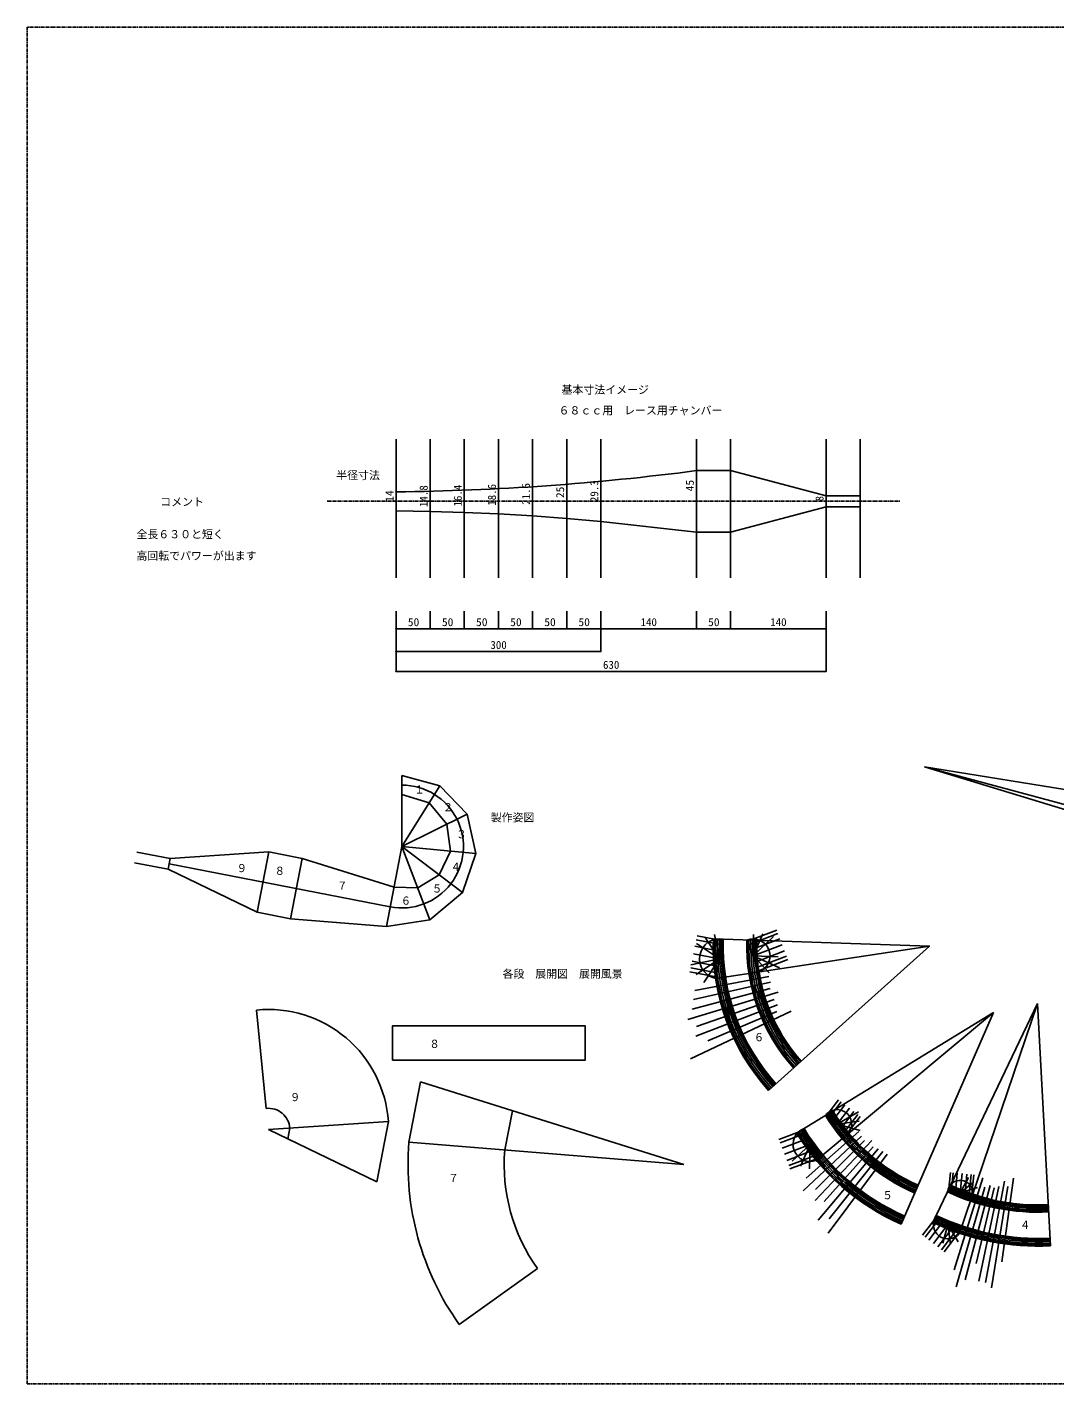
# Model space of a CAD drawing. Units: millimetres, scale not verified. Extents: x -4768 to -2336, y -3247 to -1259.
# Drawn here: x -4768 to -3262, y -3247 to -1259 of the extents above; entities that cross this region are included whole.
import ezdxf
from ezdxf.enums import TextEntityAlignment as Align

# ---------------------------------------------------------------- set-up
doc = ezdxf.new("R2010")
doc.units = ezdxf.units.MM
doc.header["$PDMODE"] = 32
doc.header["$PDSIZE"] = 0.5
doc.linetypes.add('CHAIN1', pattern=[8, 5, -1, 1, -1])
doc.layers.add('0-0', color=7, linetype='Continuous')
doc.styles.add('ＭＳ ゴシック', font='')
doc.styles.get('ＭＳ ゴシック').set_extended_font_data('MS Gothic')

msp = doc.modelspace()

# ---------------------------------------------------------------- linework, layer by layer
at = {"layer": '0-0'}
for p, q in [((-4227.799, -1862.386), (-4227.799, -2065.536)), ((-4177.799, -1862.386), (-4177.799, -2065.536)), ((-4127.799, -1862.386), (-4127.799, -2065.536)), ((-4077.799, -1862.386), (-4077.799, -2065.536)), ((-4027.799, -1862.386), (-4027.799, -2065.536)), ((-3977.799, -1862.386), (-3977.799, -2065.536)), ((-3927.799, -1862.386), (-3927.799, -2065.536)), ((-3787.799, -1862.386), (-3787.799, -2065.536)), ((-3737.799, -1862.386), (-3737.799, -2065.536)), ((-3597.799, -1862.386), (-3597.799, -2065.536)), ((-3547.799, -1862.386), (-3547.799, -2065.536)), ((-3787.799, -1908.489), (-3737.799, -1908.489)), ((-3597.799, -1945.488), (-3737.799, -1908.489)), ((-3597.799, -1945.488), (-3547.799, -1945.488)), ((-3597.799, -1961.488), (-3737.799, -1998.488)), ((-3597.799, -1961.488), (-3547.799, -1961.488)), ((-3787.799, -1998.488), (-3737.799, -1998.488)), ((-3453.258, -2342.579), (-2589.564, -2576.363)), ((-3453.258, -2342.579), (-2597.481, -2603.862)), ((-3453.258, -2342.579), (-2569.97, -2485.493)), ((-4219.116, -2459.388), (-4219.116, -2355.388)), ((-4219.116, -2459.388), (-4163.842, -2370.349)), ((-4219.116, -2459.388), (-4123.761, -2412.182)), ((-4219.116, -2459.388), (-4111.014, -2469.783)), ((-4219.116, -2459.388), (-4130.448, -2526.993)), ((-4561.744, -2492.706), (-4610.828, -2483.178)), ((-4558.695, -2476.999), (-4607.779, -2467.471)), ((-4558.695, -2476.999), (-4561.744, -2492.706)), ((-4236.267, -2547.739), (-4560.219, -2484.851)), ((-4558.695, -2476.999), (-4414.21, -2467.356)), ((-4414.209, -2467.356), (-4431.36, -2555.706)), ((-4365.126, -2476.884), (-4414.21, -2467.356)), ((-4365.126, -2476.884), (-4382.277, -2565.234)), ((-4365.126, -2476.884), (-4230.68, -2518.96)), ((-4561.744, -2492.706), (-4431.36, -2555.706)), ((-4195.986, -2520.133), (-4230.683, -2518.975)), ((-4382.276, -2565.234), (-4431.36, -2555.706)), ((-4382.276, -2565.233), (-4241.853, -2576.517)), ((-3712.946, -2598.208), (-3670.111, -2581.898)), ((-3749.956, -2603.695), (-3788.029, -2596.305)), ((-3753.903, -2624.035), (-3787.679, -2601.691)), ((-3748.745, -2597.461), (-3786.819, -2590.07)), ((-3753.903, -2624.034), (-3774.39, -2593.678)), ((-3753.903, -2624.034), (-3761.187, -2588.281)), ((-3748.32, -2595.271), (-3759.487, -2652.798)), ((-3748.32, -2595.271), (-3759.487, -2652.798)), ((-3713.623, -2596.429), (-3695.83, -2643.156)), ((-3711.017, -2603.272), (-3668.183, -2586.962)), ((-3708.131, -2610.852), (-3665.297, -2594.542)), ((-3704.727, -2619.793), (-3690.272, -2587.561)), ((-3704.727, -2619.793), (-3703.82, -2588.415)), ((-3704.727, -2619.793), (-3661.893, -2603.483)), ((-3704.726, -2619.793), (-3674.713, -2591.464)), ((-3753.903, -2624.034), (-3795.704, -2632.55)), ((-3753.903, -2624.034), (-3791.977, -2616.644)), ((-3751.767, -2613.027), (-3789.841, -2605.637)), ((-3753.904, -2624.034), (-3787.91, -2646.984)), ((-3753.904, -2624.035), (-3776.897, -2658.792)), ((-3446.246, -2605.354), (-3759.487, -2652.798)), ((-3704.727, -2619.793), (-3665.901, -2637.205)), ((-3704.727, -2619.793), (-3667.722, -2620.862)), ((-3704.726, -2619.793), (-3681.311, -2644.601)), ((-3701.322, -2628.734), (-3658.488, -2612.424)), ((-3698.436, -2636.313), (-3655.602, -2620.004)), ((-3759.062, -2650.608), (-3797.136, -2643.217)), ((-3757.852, -2644.373), (-3795.925, -2636.982)), ((-3756.04, -2635.042), (-3794.114, -2627.651)), ((-3696.508, -2641.378), (-3653.674, -2625.068)), ((-3679.087, -2658.135), (-3792.022, -2683.735)), ((-3681.349, -2649.745), (-3789.975, -2670.255)), ((-3667.968, -2672.853), (-3800.288, -2713.134)), ((-3679.846, -2667.3), (-3794.122, -2697.604)), ((-3673.552, -2683.673), (-3787.575, -2722.96)), ((-4417.904, -2843.189), (-4432.428, -2699.112)), ((-3648.851, -2700.912), (-3796.299, -2770.455)), ((-3668.91, -2691.234), (-3788.373, -2737.309)), ((-3669.821, -2701.045), (-3770.905, -2744.308)), ((-3352.641, -2702.657), (-3640.952, -2879.386)), ((-3352.641, -2702.657), (-3612.213, -2919.403)), ((-3352.641, -2702.657), (-3487.685, -3012.689)), ((-3287.722, -2689.68), (-3441.081, -3010.251)), ((-3287.722, -2689.68), (-3402.025, -3026.161)), ((-3269.102, -3044.558), (-3287.722, -2689.68)), ((-4191.841, -2804.497), (-4208.992, -2892.847)), ((-4191.841, -2804.497), (-3806.083, -2925.222)), ((-3597.362, -2854.456), (-3579.287, -2830.749)), ((-3593.655, -2857.282), (-3575.58, -2833.575)), ((-3588.109, -2861.511), (-3570.033, -2837.804)), ((-3581.566, -2866.5), (-3563.49, -2842.793)), ((-4414.764, -2874.34), (-4239.039, -2862.612)), ((-4239.039, -2862.612), (-4256.19, -2950.963)), ((-4068.568, -2904.129), (-4057.395, -2846.572)), ((-3581.566, -2866.5), (-3550.051, -2848.175)), ((-3581.566, -2866.5), (-3549.184, -2862.135)), ((-3575.023, -2871.488), (-3556.947, -2847.782)), ((-3569.476, -2875.717), (-3551.401, -2852.011)), ((-3565.77, -2878.543), (-3547.694, -2854.837)), ((-4414.764, -2874.34), (-4256.19, -2950.963)), ((-4383.524, -2872.255), (-4386.573, -2887.962)), ((-3629.329, -2874.455), (-3667.033, -2888.812)), ((-3627.4, -2879.52), (-3665.104, -2893.876)), ((-3549.816, -2877.255), (-3626.667, -2945.307)), ((-3581.566, -2866.5), (-3547.833, -2875.427)), ((-4208.992, -2892.845), (-3806.083, -2925.222)), ((-3624.514, -2887.099), (-3662.218, -2901.456)), ((-3621.109, -2896.04), (-3658.813, -2910.397)), ((-3621.109, -2896.04), (-3647.297, -2920.757)), ((-3621.109, -2896.04), (-3635.363, -2927.823)), ((-3545.926, -2884.084), (-3631.213, -2964.139)), ((-3621.109, -2896.04), (-3622.141, -2931.758)), ((-3530.467, -2890.128), (-3613.796, -2977.977)), ((-3541.346, -2890.376), (-3613.354, -2962.008)), ((-3521.389, -2902.61), (-3609.35, -3006.836)), ((-3528.857, -2899.572), (-3600.597, -2979.738)), ((-3617.705, -2904.981), (-3655.409, -2919.337)), ((-3614.819, -2912.56), (-3652.523, -2926.917)), ((-3612.89, -2917.625), (-3650.594, -2931.982)), ((-3508.311, -2910.463), (-3594.786, -3025.9)), ((-3514.71, -2906.407), (-3592.991, -3004.821)), ((-3418.211, -2965.526), (-3415.48, -2937.118)), ((-3414.198, -2965.912), (-3411.466, -2937.504)), ((-3414.198, -2965.912), (-3411.466, -2937.504)), ((-3408.191, -2966.49), (-3405.459, -2938.082)), ((-3408.191, -2966.49), (-3405.459, -2938.082)), ((-3401.106, -2967.172), (-3398.374, -2938.763)), ((-3394.021, -2967.853), (-3391.289, -2939.444)), ((-3388.014, -2968.43), (-3385.282, -2940.022)), ((-3384.001, -2968.816), (-3381.269, -2940.407)), ((-3367.798, -2945.167), (-3409.933, -3079.601)), ((-3365.129, -2958.885), (-3407.056, -3104.702)), ((-3401.106, -2967.172), (-3389.052, -2944.494)), ((-3401.106, -2967.172), (-3382.344, -2951.701)), ((-3401.106, -2967.172), (-3375.623, -2959.377)), ((-3357.528, -2956.115), (-3393.758, -3094.395)), ((-3351.627, -2959.571), (-3377.882, -3070.457)), ((-3344.504, -2957.722), (-3373.847, -3096.236)), ((-3336.421, -2949.893), (-3364.219, -3098.421)), ((-3331.307, -2957.596), (-3355.448, -3105.989)), ((-3323.147, -2945.641), (-3340.097, -3068.116)), ((-3419.621, -2965.391), (-3382.591, -2968.952)), ((-3434.919, -3001.081), (-3456.276, -3029.092)), ((-3431.212, -3003.908), (-3452.569, -3031.918)), ((-3425.666, -3008.136), (-3447.023, -3036.147)), ((-3419.123, -3013.125), (-3440.479, -3041.136)), ((-3412.58, -3018.114), (-3433.936, -3046.125)), ((-3407.033, -3022.343), (-3428.39, -3050.354)), ((-3419.123, -3013.125), (-3426.451, -3040.817)), ((-3419.123, -3013.125), (-3415.224, -3042.053)), ((-3419.123, -3013.125), (-3404.353, -3038.527)), ((-3403.326, -3025.169), (-3424.683, -3053.18)), ((-4135.302, -3159.739), (-4020.562, -3078.004))]:
    msp.add_line(p, q, dxfattribs=at)
at = {"layer": '0-0', "color": 4}
for p, q in [((-3787.799, -1908.489), (-3787.799, -1953.488)), ((-3977.799, -1953.488), (-3977.799, -1928.45)), ((-3927.799, -1953.488), (-3927.799, -1924.173)), ((-4227.799, -1939.489), (-4227.799, -1953.488)), ((-4177.799, -1938.656), (-4177.799, -1953.488)), ((-4127.799, -1937.137), (-4127.799, -1953.488)), ((-4027.799, -1953.488), (-4027.799, -1932.036)), ((-3597.799, -1953.488), (-3597.799, -1945.488)), ((-4227.799, -2114.395), (-4227.799, -2140.11)), ((-3597.799, -2114.395), (-3597.799, -2140.11)), ((-4227.799, -2140.11), (-4177.799, -2140.11)), ((-4227.799, -2140.11), (-4227.799, -2173.54)), ((-4227.799, -2140.11), (-4227.799, -2202.702)), ((-3927.799, -2140.11), (-3927.799, -2173.54)), ((-3597.799, -2140.11), (-3597.799, -2202.702)), ((-4227.799, -2173.54), (-3927.799, -2173.54)), ((-4227.799, -2202.702), (-3597.799, -2202.702))]:
    msp.add_line(p, q, dxfattribs=at)
at = {"layer": '0-0', "color": 4, "linetype": 'CHAIN1'}
msp.add_line((-4328.498, -1953.488), (-3488.767, -1953.488), dxfattribs=at)
at = {"layer": '0-0', "color": 6}
for p, q in [((-3678.692, -2704.84), (-3674.557, -2713.036)), ((-3670.863, -2721.44), (-3674.557, -2713.036)), ((-3598.663, -2853.464), (-3564.468, -2879.535)), ((-3630.006, -2872.676), (-3612.213, -2919.403)), ((-3561.425, -2898.632), (-3554.014, -2902.978)), ((-3602.357, -2911.174), (-3596.47, -2918.568)), ((-3596.471, -2918.567), (-3590.889, -2926.288)), ((-3419.621, -2965.391), (-3382.591, -2968.952)), ((-3386.03, -2979.075), (-3378.987, -2980.867)), ((-3378.983, -2980.868), (-3371.677, -2981.66)), ((-3371.677, -2981.66), (-3364.235, -2981.712)), ((-3491.307, -2997.346), (-3500.286, -2994.16)), ((-3482.557, -3000.917), (-3491.308, -2997.346)), ((-3436.22, -3000.089), (-3402.025, -3026.161)), ((-3286.224, -2993.486), (-3293.4, -2991.515)), ((-3278.977, -2994.709), (-3286.223, -2993.486)), ((-3271.708, -2994.897), (-3278.973, -2994.709))]:
    msp.add_line(p, q, dxfattribs=at)
at = {"layer": '0-0', "color": 4, "linetype": 'CHAIN1'}
msp.add_lwpolyline([(-4768.34, -1258.508), (-4768.34, -3246.925), (-2335.907, -3246.925), (-2335.907, -1258.508)], close=True, dxfattribs=at)
at = {"layer": '0-0', "color": 4}
for points in [[(-4077.799, -1953.488), (-4077.799, -1934.931), (-4077.799, -1953.488)], [(-4177.799, -2114.395), (-4177.799, -2140.11), (-4127.799, -2140.11)], [(-4127.799, -2114.395), (-4127.799, -2140.11), (-4077.799, -2140.11)], [(-4077.799, -2114.395), (-4077.799, -2140.11), (-4027.799, -2140.11)], [(-4027.799, -2114.395), (-4027.799, -2140.11), (-3977.799, -2140.11)], [(-3977.799, -2114.395), (-3977.799, -2140.11), (-3927.799, -2140.11)], [(-3927.799, -2114.395), (-3927.799, -2140.11), (-3787.799, -2140.11)], [(-3787.799, -2114.395), (-3787.799, -2140.11), (-3737.799, -2140.11)], [(-3737.799, -2114.395), (-3737.799, -2140.11), (-3597.799, -2140.11)]]:
    msp.add_lwpolyline(points, dxfattribs=at)
at = {"layer": '0-0'}
for points in [[(-3787.799, -1998.488), (-3927.799, -1982.804), (-3977.799, -1978.526), (-4027.799, -1974.941), (-4077.799, -1972.046), (-4127.799, -1969.839), (-4177.799, -1968.321), (-4227.799, -1967.488)], [(-4219.116, -2355.388), (-4163.842, -2370.349), (-4123.761, -2412.182), (-4111.014, -2469.783), (-4130.448, -2526.993), (-4178.194, -2566.861), (-4241.85, -2576.502)], [(-4219.116, -2383.389), (-4179.454, -2395.498), (-4153.156, -2426.735)], [(-4153.156, -2426.735), (-4148.044, -2466.223), (-4164.643, -2500.921), (-4195.986, -2520.133)], [(-4178.194, -2566.861), (-4219.116, -2459.388), (-4241.85, -2576.502)], [(-3682.095, -2816.887), (-3446.246, -2605.354), (-3762.883, -2594.785)]]:
    msp.add_lwpolyline(points, dxfattribs=at)
at = {"layer": '0-0', "color": 6}
for points in [[(-3745.08, -2650.615), (-3743.594, -2661.498), (-3742.445, -2672.497), (-3741.653, -2683.69), (-3741.109, -2695.119)], [(-3710.755, -2645.417), (-3708.409, -2654.854), (-3704.474, -2663.89), (-3699.438, -2672.496), (-3693.907, -2680.749), (-3688.419, -2688.796), (-3683.308, -2696.788), (-3678.691, -2704.841)], [(-3741.109, -2695.119), (-3740.484, -2706.735), (-3739.247, -2718.363)], [(-3739.247, -2718.362), (-3736.822, -2729.721), (-3732.788, -2740.501)], [(-3645.403, -2783.978), (-3651.193, -2776.165), (-3655.663, -2767.382), (-3659.1, -2758.022), (-3661.951, -2748.504), (-3664.669, -2739.151), (-3667.585, -2730.124), (-3670.863, -2721.439)], [(-3719.813, -2759.566), (-3727.036, -2750.47), (-3732.788, -2740.501)], [(-3703.063, -2775.787), (-3711.628, -2767.917), (-3719.814, -2759.566)], [(-3671.247, -2807.158), (-3678.7, -2799.09), (-3686.456, -2791.207), (-3694.59, -2783.476), (-3703.062, -2775.788)], [(-3574.139, -2887.611), (-3568.24, -2893.57), (-3561.424, -2898.632)], [(-3554.014, -2902.978), (-3546.379, -2906.903), (-3538.833, -2910.719), (-3531.571, -2914.674), (-3524.662, -2918.918), (-3518.094, -2923.523)], [(-3590.888, -2926.289), (-3585.557, -2934.355), (-3580.341, -2942.708)], [(-3580.341, -2942.709), (-3575.009, -2951.145), (-3569.251, -2959.321)], [(-3467.876, -2967.213), (-3475.253, -2963.228), (-3482.027, -2958.109), (-3488.281, -2952.219), (-3494.194, -2945.995), (-3499.977, -2939.827), (-3505.814, -2933.969), (-3511.829, -2928.531), (-3518.094, -2923.523)], [(-3569.251, -2959.321), (-3562.771, -2966.828), (-3555.387, -2973.306)], [(-3519.009, -2988.653), (-3528.604, -2985.908), (-3538.069, -2982.68), (-3547.095, -2978.571), (-3555.387, -2973.306)], [(-3364.234, -2981.712), (-3356.79, -2981.377), (-3349.437, -2981.006)], [(-3349.437, -2981.006), (-3342.219, -2980.868), (-3335.134, -2981.122), (-3328.157, -2981.841)], [(-3307.45, -2986.817), (-3314.359, -2984.724), (-3321.247, -2983.044), (-3328.157, -2981.841)], [(-3500.287, -2994.159), (-3509.526, -2991.31), (-3519.008, -2988.653)], [(-3293.4, -2991.515), (-3300.474, -2989.171), (-3307.45, -2986.817)], [(-3398.402, -3015.495), (-3390.736, -3018.353), (-3383.181, -3021.668)], [(-3383.18, -3021.668), (-3375.68, -3025.398), (-3368.162, -3029.404)], [(-3368.161, -3029.404), (-3360.54, -3033.418), (-3352.735, -3037.06), (-3344.7, -3039.924), (-3336.44, -3041.69)], [(-3302.574, -3038.481), (-3310.999, -3040.275), (-3319.5, -3041.66), (-3328.01, -3042.234), (-3336.44, -3041.69)], [(-3286.019, -3035.115), (-3294.249, -3036.667), (-3302.573, -3038.481)], [(-3269.692, -3033.309), (-3277.846, -3033.977), (-3286.018, -3035.115)]]:
    msp.add_lwpolyline(points, dxfattribs=at)
at = {"layer": '0-0'}
msp.add_lwpolyline([(-4233.167, -2772.365), (-4233.167, -2722.364), (-3950.567, -2722.364), (-3950.567, -2772.365)], close=True, dxfattribs=at)
for centre, radius, start, end in [((-4263.437, 1704.412), 3644.075, 270.56035, 277.49985), ((-4219.116, -2459.388), 90, 259.01408, 90), ((-3753.903, -2624.034), 29.3, 79.01428, 259.01428), ((-3446.246, -2605.354), 316.814, 178.08809, 221.8889), ((-3446.246, -2605.354), 316.072, 178.08809, 221.8889), ((-3446.246, -2605.354), 314.039, 178.08809, 221.8889), ((-3446.246, -2605.354), 311.214, 178.08809, 221.8889), ((-3446.246, -2605.354), 308.224, 178.08809, 221.8889), ((-3446.246, -2605.354), 305.617, 178.08809, 221.8889), ((-3446.246, -2605.354), 303.714, 178.08809, 221.8889), ((-3446.246, -2605.354), 302.602, 178.08809, 221.8889), ((-3446.246, -2605.354), 302.242, 178.08807, 221.8889), ((-3446.246, -2605.354), 267.526, 178.08807, 221.8889), ((-3704.727, -2619.793), 25, 290.8454, 110.8454), ((-3446.246, -2605.354), 266.796, 178.08807, 221.8889), ((-3446.246, -2605.354), 264.78, 178.08807, 221.8889), ((-3446.246, -2605.354), 261.943, 178.08807, 221.8889), ((-3446.246, -2605.354), 258.884, 178.08807, 221.8889), ((-3446.246, -2605.354), 256.146, 178.08807, 221.8889), ((-3446.246, -2605.354), 254.084, 178.08807, 221.8889), ((-3446.246, -2605.354), 252.841, 178.08807, 221.8889), ((-3446.246, -2605.354), 252.431, 188.61249, 221.8889), ((-4414.764, -2874.34), 176.116, 3.81831, 95.75638), ((-4414.764, -2874.34), 31.309, 3.8183, 95.75635), ((-3581.566, -2866.5), 21.5, 322.67613, 142.67613), ((-3352.641, -2702.657), 288.564, 211.5076, 246.46306), ((-3352.641, -2702.657), 287.977, 211.5076, 246.46306), ((-3352.641, -2702.657), 286.35, 211.5076, 246.46306), ((-3352.641, -2702.657), 284.041, 211.5076, 246.46306), ((-3352.641, -2702.657), 281.515, 211.5076, 246.46306), ((-3352.641, -2702.657), 279.209, 211.5076, 246.46306), ((-3352.641, -2702.657), 277.43, 211.5076, 246.46306), ((-3352.641, -2702.657), 276.333, 211.5076, 246.46306), ((-3352.641, -2702.657), 275.965, 211.5076, 246.46306), ((-3621.109, -2896.04), 25, 110.8454, 290.8454), ((-3352.641, -2702.657), 338.166, 211.5076, 246.46306), ((-3352.641, -2702.657), 337.551, 211.5076, 246.46306), ((-3352.641, -2702.657), 335.852, 211.5076, 246.46306), ((-3352.641, -2702.657), 333.457, 211.5076, 246.46306), ((-3352.641, -2702.657), 330.866, 211.5076, 246.46306), ((-3352.641, -2702.657), 328.533, 211.5076, 246.46306), ((-3352.641, -2702.657), 326.761, 211.5076, 246.46306), ((-3352.641, -2702.657), 325.684, 211.5076, 246.46306), ((-3352.641, -2702.657), 325.327, 211.5076, 246.46306), ((-3806.083, -2925.222), 404.207, 175.4062, 215.46393), ((-3806.083, -2925.222), 263.331, 175.40576, 215.46396), ((-3401.106, -2967.172), 18.6, 354.50732, 174.50732), ((-3287.722, -2689.68), 301.888, 244.43379, 273.00342), ((-3287.722, -2689.68), 299.762, 244.43379, 273.00342), ((-3287.722, -2689.68), 297.791, 244.43379, 273.00342), ((-3287.722, -2689.68), 296.244, 244.43379, 273.00342), ((-3287.722, -2689.68), 295.273, 244.43379, 273.00342), ((-3287.722, -2689.68), 294.945, 244.43379, 273.00342), ((-3287.722, -2689.68), 305.637, 244.43379, 273.00342), ((-3287.722, -2689.68), 305.154, 244.43379, 273.00342), ((-3287.722, -2689.68), 303.81, 244.43379, 273.00342), ((-3419.123, -3013.125), 21.5, 142.67636, 322.67636), ((-3287.722, -2689.68), 345.439, 244.43379, 273.00342), ((-3287.722, -2689.68), 344.438, 244.43379, 273.00342), ((-3287.722, -2689.68), 344.101, 244.43379, 273.00342), ((-3287.722, -2689.68), 355.366, 244.43379, 273.00342), ((-3287.722, -2689.68), 354.848, 244.43379, 273.00342), ((-3287.722, -2689.68), 353.411, 244.43379, 273.00342), ((-3287.722, -2689.68), 351.366, 244.43379, 273.00342), ((-3287.722, -2689.68), 349.117, 244.43379, 273.00342), ((-3287.722, -2689.68), 347.049, 244.43379, 273.00342)]:
    msp.add_arc(centre, radius, start, end, dxfattribs=at)
at = {"layer": '0-0', "color": 6}
for p in [(-3787.799, -1908.489), (-3977.799, -1928.45), (-3927.799, -1924.173), (-4227.799, -1939.489), (-4177.799, -1938.656), (-4127.799, -1937.137), (-4077.799, -1934.931), (-4027.799, -1932.036), (-3597.799, -1945.488), (-4227.799, -1953.488), (-4177.799, -1953.488), (-4127.799, -1953.488), (-4077.799, -1953.488), (-4027.799, -1953.488), (-3977.799, -1953.488), (-3927.799, -1953.488), (-3787.799, -1953.488), (-3597.799, -1953.488), (-4227.799, -2140.11), (-4177.799, -2140.11), (-4127.799, -2140.11), (-4077.799, -2140.11), (-4027.799, -2140.11), (-3977.799, -2140.11), (-3927.799, -2140.11), (-3787.799, -2140.11), (-3737.799, -2140.11), (-3597.799, -2140.11), (-4227.799, -2173.54), (-3927.799, -2173.54), (-4227.799, -2202.702), (-3597.799, -2202.702)]:
    msp.add_point(p, dxfattribs=at)

# ---------------------------------------------------------------- texts
at = {"layer": '0-0', "color": 3, "style": 'ＭＳ ゴシック'}
for s, p in [('基本寸法イメージ', (-3985.327, -1799.419)), ('６８ｃｃ用\u3000レース用チャンバー', (-3989.651, -1829.681)), ('半径寸法', (-4315.434, -1924.662)), ('コメント', (-4573.311, -1963.642)), ('全長６３０と短く', (-4608.157, -2011.159)), ('高回転でパワーが出ます', (-4608.242, -2042.801)), ('140', (-3869.549, -2139.91)), ('140', (-3679.549, -2139.91)), ('300', (-4089.549, -2173.34)), ('630', (-3924.549, -2202.502)), ('製作姿図', (-4089.083, -2426.273)), ('各段\u3000展開図\u3000展開風景', (-4071.79, -2655.399))]:
    msp.add_text(s, height=11.73, dxfattribs=at).set_placement(p, align=Align.BOTTOM_LEFT)
for s, p in [('21.5', (-4027.999, -1958.512)), ('29.3', (-3927.999, -1954.581)), ('14.8', (-4177.999, -1961.822)), ('16.4', (-4127.999, -1961.063)), ('18.6', (-4077.999, -1959.959)), ('18.6', (-4077.999, -1959.959))]:
    msp.add_text(s, height=11.73, rotation=90, dxfattribs=at).set_placement(p, align=Align.BOTTOM_LEFT)
for s, width, p in [('45', 1.05, (-3787.999, -1938.739)), ('14', 1.05, (-4227.999, -1954.239)), ('25', 1.05, (-3977.999, -1948.719)), ('8', 0.95, (-3597.999, -1953.239))]:
    msp.add_text(s, height=11.73, rotation=90, dxfattribs=dict(at, width=width)).set_placement(p, align=Align.BOTTOM_LEFT)
for s, width, p in [('50', 1.05, (-4210.549, -2139.91)), ('50', 1.05, (-4160.549, -2139.91)), ('50', 1.05, (-4110.549, -2139.91)), ('50', 1.05, (-4060.549, -2139.91)), ('50', 1.05, (-4010.549, -2139.91)), ('50', 1.05, (-3960.549, -2139.91)), ('50', 1.05, (-3770.549, -2139.91)), ('１', 0.95, (-4201.072, -2385.322)), ('２', 0.95, (-4159.352, -2411.148)), ('３', 0.95, (-4139.486, -2450.881)), ('９', 0.95, (-4461.323, -2500.547)), ('４', 0.95, (-4147.855, -2498.593)), ('８', 0.95, (-4405.697, -2504.52)), ('７', 0.95, (-4314.311, -2526.373)), ('５', 0.95, (-4175.246, -2530.347)), ('６', 0.95, (-4220.939, -2548.227)), ('８', 0.95, (-4178.974, -2758.037)), ('６', 0.95, (-3703.632, -2748.272)), ('９', 0.95, (-4383.204, -2836.133)), ('７', 0.95, (-4151.283, -2954.833)), ('５', 0.95, (-3515.149, -2979.84)), ('４', 0.95, (-3313.679, -3023.24))]:
    msp.add_text(s, height=11.73, dxfattribs=dict(at, width=width)).set_placement(p, align=Align.BOTTOM_LEFT)

doc.saveas('drawing.dxf')
